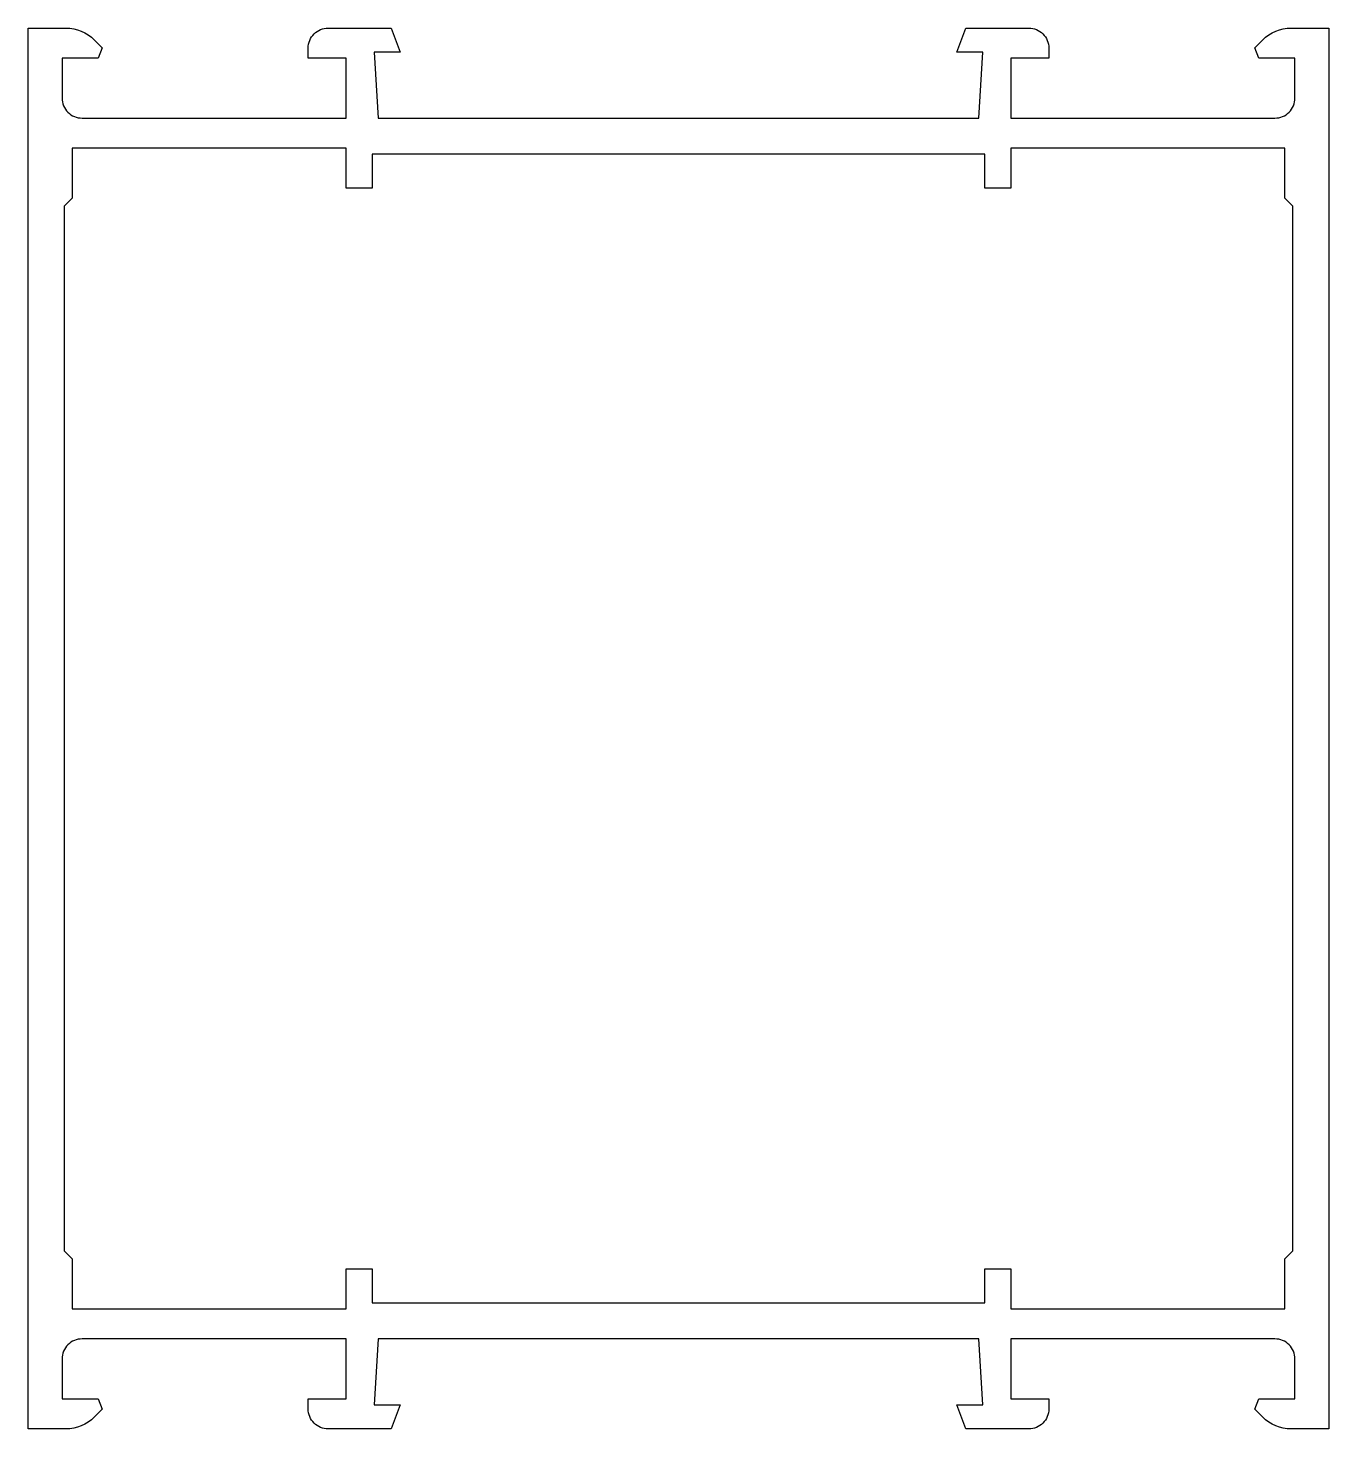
# Model space of a CAD drawing. Header units: millimetres. Extents: x 0 to 65, y 0 to 70.
import ezdxf

# ---------------------------------------------------------------- set-up
doc = ezdxf.new("R2010")
doc.units = ezdxf.units.MM

msp = doc.modelspace()

# ---------------------------------------------------------------- linework, layer by layer
for points in [[(0, 70), (1.896, 70, -0.198912), (3.31, 69.414), (3.712, 69.012), (3.5, 68.5), (1.7, 68.5), (1.7, 66.5, 0.414214), (2.7, 65.5), (15.9, 65.5), (15.9, 68.5), (14, 68.5), (14, 69, -0.414214), (15, 70), (18.149, 70), (18.586, 68.8), (17.3, 68.8), (17.5, 65.5), (47.5, 65.5), (47.7, 68.8), (46.414, 68.8), (46.851, 70), (50, 70, -0.414214), (51, 69), (51, 68.5), (49.1, 68.5), (49.1, 65.5), (62.3, 65.5, 0.414214), (63.3, 66.5), (63.3, 68.5), (61.5, 68.5), (61.288, 69.012), (61.69, 69.414, -0.198912), (63.104, 70), (65, 70), (65, 0), (63.104, 0, -0.198912), (61.69, 0.586), (61.288, 0.988), (61.5, 1.5), (63.3, 1.5), (63.3, 3.5, 0.414214), (62.3, 4.5), (49.1, 4.5), (49.1, 1.5), (51, 1.5), (51, 1, -0.414214), (50, 0), (46.851, 0), (46.414, 1.2), (47.7, 1.2), (47.5, 4.5), (17.5, 4.5), (17.3, 1.2), (18.586, 1.2), (18.149, 0), (15, 0, -0.414214), (14, 1), (14, 1.5), (15.9, 1.5), (15.9, 4.5), (2.7, 4.5, 0.414214), (1.7, 3.5), (1.7, 1.5), (3.5, 1.5), (3.712, 0.988), (3.31, 0.586, -0.198912), (1.896, 0), (0, 0), (0, 70)], [(1.8, 61.1), (1.8, 8.9), (2.2, 8.5), (2.2, 6), (15.9, 6), (15.9, 8), (17.2, 8), (17.2, 6.3), (47.8, 6.3), (47.8, 8), (49.1, 8), (49.1, 6), (62.8, 6), (62.8, 8.5), (63.2, 8.9), (63.2, 61.1), (62.8, 61.5), (62.8, 64), (49.1, 64), (49.1, 62), (47.8, 62), (47.8, 63.7), (17.2, 63.7), (17.2, 62), (15.9, 62), (15.9, 64), (2.2, 64), (2.2, 61.5), (1.8, 61.1, 0.198912)]]:
    msp.add_lwpolyline(points, format="xyb", close=True)

doc.saveas('drawing.dxf')
